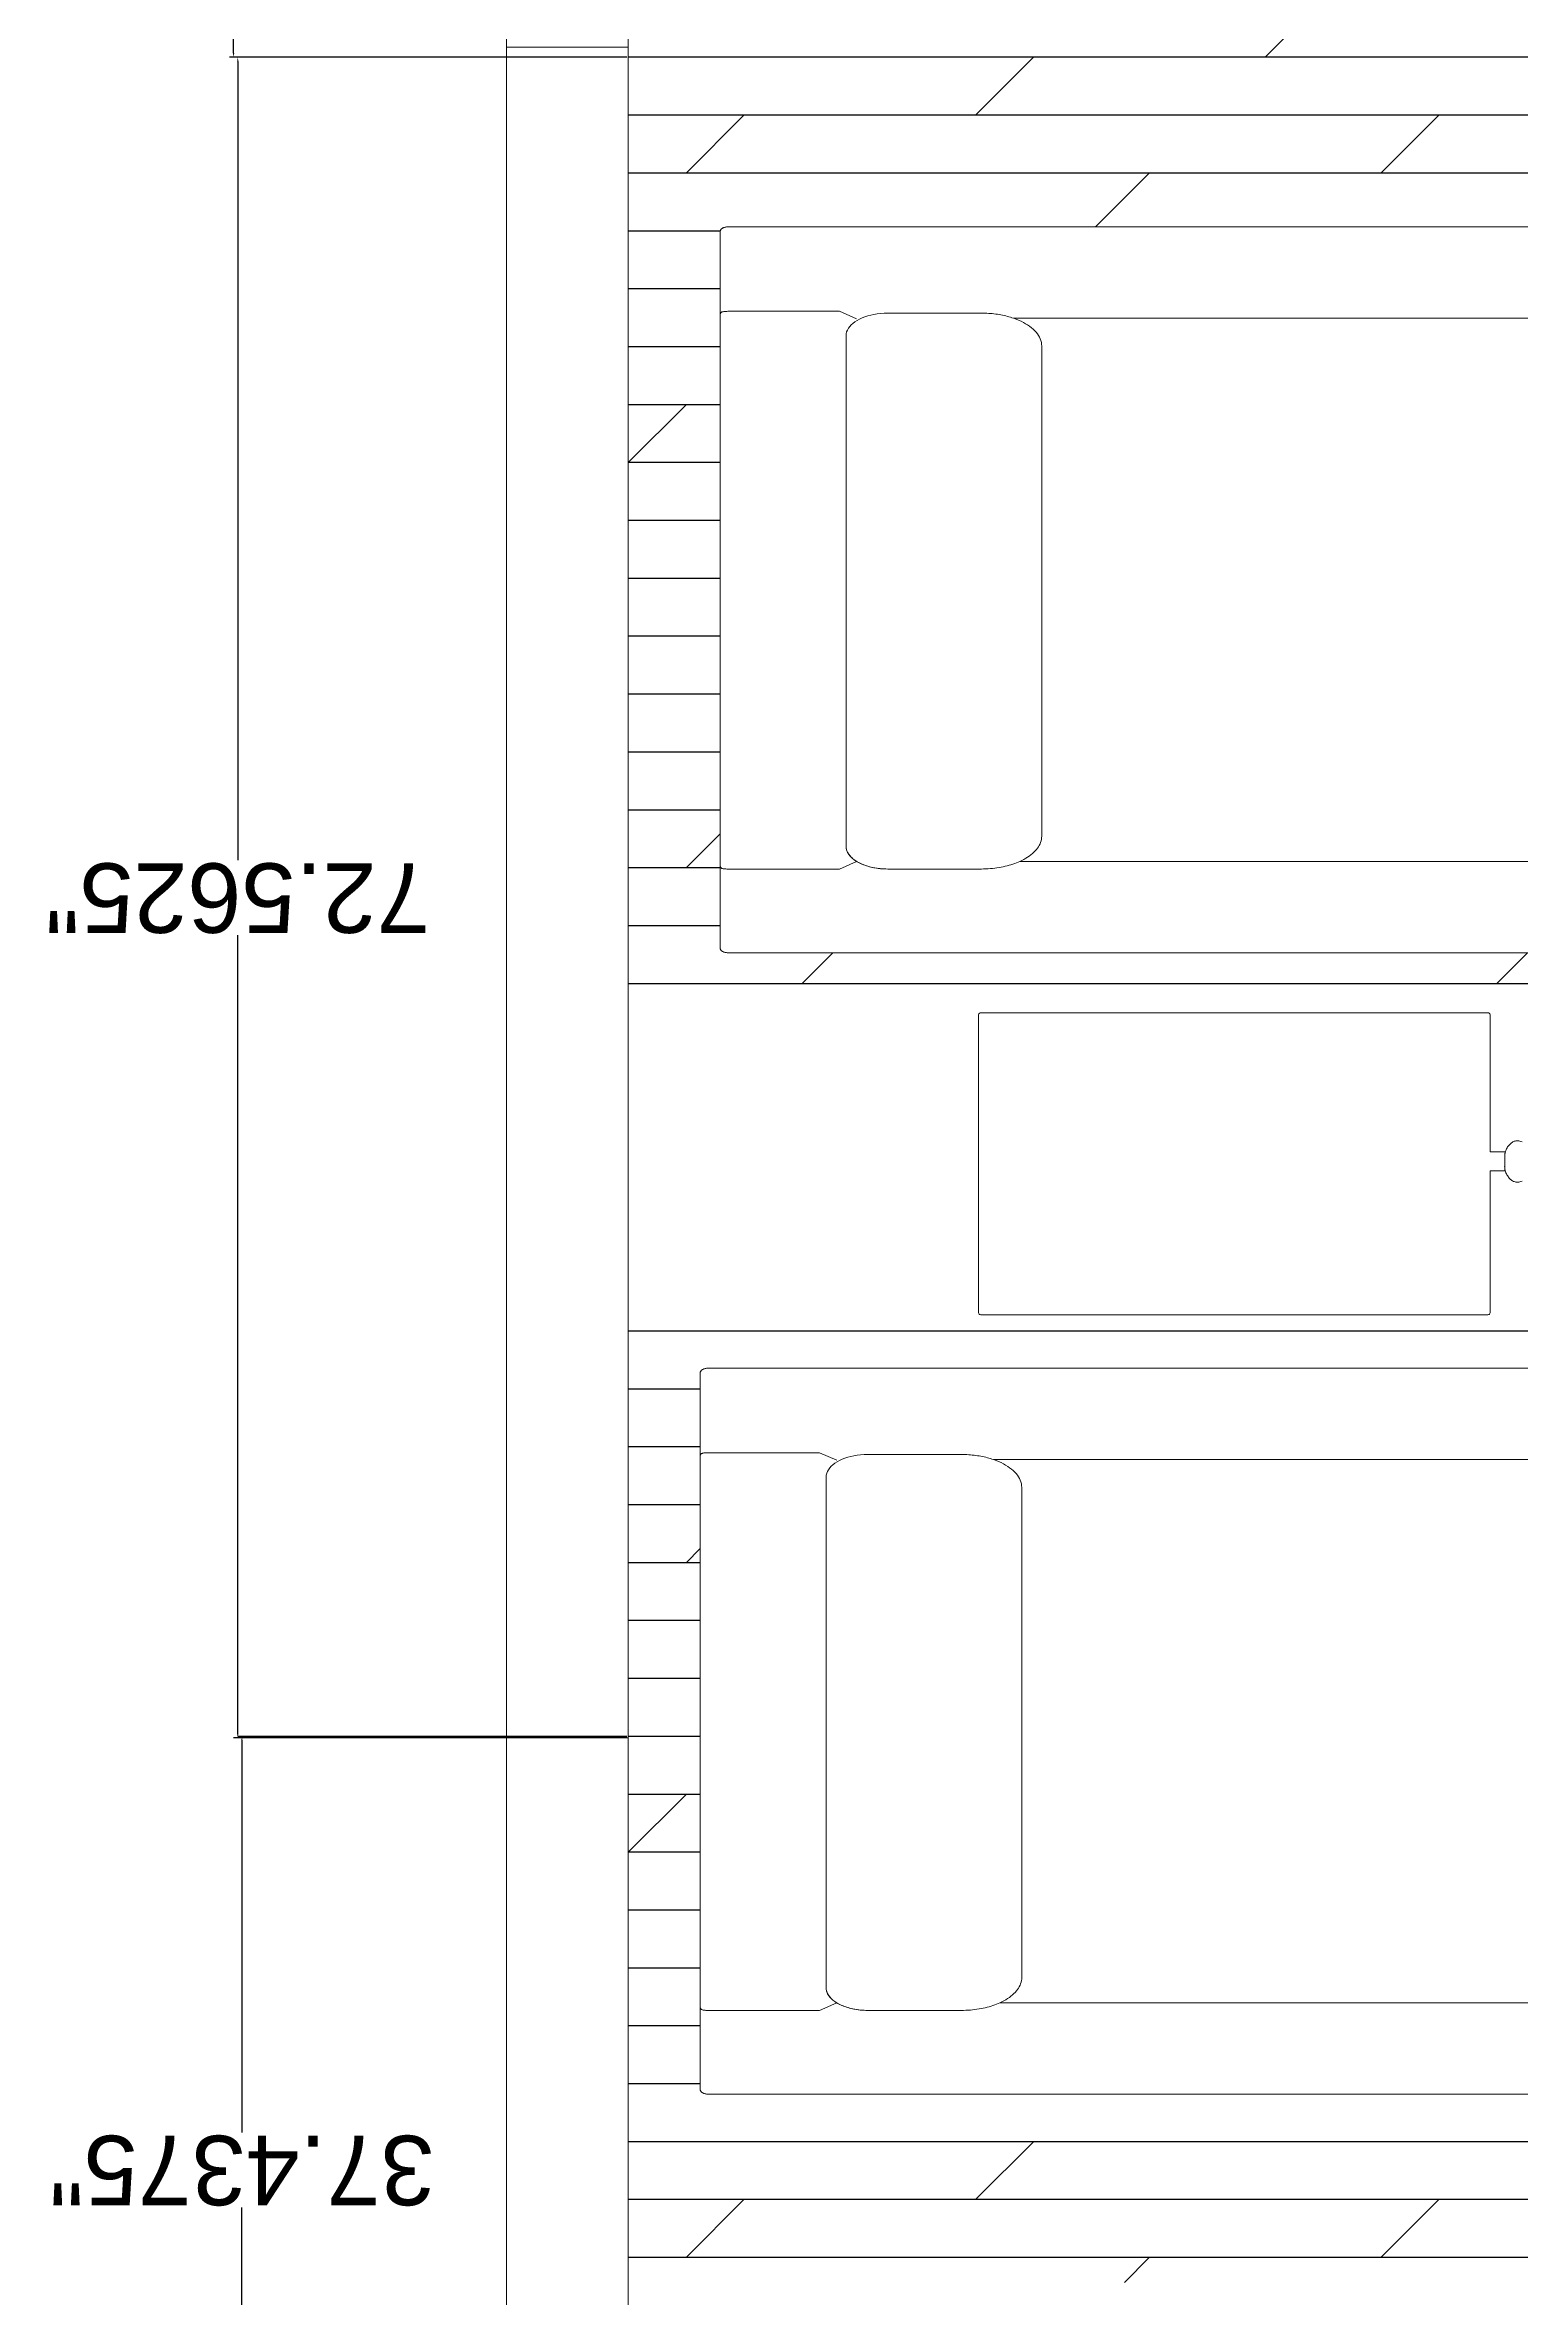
# Model space of a CAD drawing. Header units: inches. Extents: x -813 to 82, y -70 to 268.
# Drawn here: x -204 to -140.3, y 111.3 to 208.6 of the extents above; entities that cross this region are included whole.
import ezdxf

# ---------------------------------------------------------------- set-up
doc = ezdxf.new("R2010")
doc.units = ezdxf.units.IN
doc.header["$MEASUREMENT"] = 0
doc.layers.get('Defpoints').update_dxf_attribs({"color": 6})
doc.layers.add('Furniture', color=4, linetype='Continuous', lineweight=0)
doc.layers.add('Windows', color=2, linetype='Continuous', lineweight=0)
doc.layers.add('Hatch 01_UC', color=7, linetype='Continuous')
doc.layers.add('S-DIM', color=7, linetype='Continuous')
doc.layers.add('Walls', color=3, linetype='Continuous', plot=False)
doc.styles.get("Standard").update_dxf_attribs({"font": 'arial.ttf'})
doc.dimstyles.get("Standard").update_dxf_attribs({"dimtxt": 0.18, "dimasz": 0.18, "dimexe": 0.18, "dimexo": 0.0625, "dimgap": 0.09, "dimtad": 0, "dimtih": 1, "dimtoh": 1, "dimdec": 4, "dimzin": 1, "dimdsep": 46, "dimtxsty": 'Standard', "dimcen": 0.09, "dimadec": 0, "dimazin": 0, "dimtfac": 1, "dimtdec": 4, "dimtofl": 0, "dimtmove": 0, "dimatfit": 3, "dimfxl": 1, "dimtolj": 1, "dimtzin": 0, "dimarcsym": 0})

# ---------------------------------------------------------------- blocks, each defined once
blk = doc.blocks.new('*D211')
at = {"layer": 'Defpoints', "color": 0, "lineweight": 0, "transparency": 16777216}
for p in [(-195.548, 135.54), (-178.87, 135.54), (-178.87, 98.103)]:
    blk.add_point(p, dxfattribs=at)
at = {"layer": 'S-DIM', "color": 0, "lineweight": -2, "transparency": 16777216}
for p, q in [((-178.933, 135.54), (-195.728, 135.54)), ((-195.548, 135.36), (-195.548, 118.444)), ((-195.548, 98.283), (-195.548, 115.199)), ((-178.933, 98.103), (-195.728, 98.103))]:
    blk.add_line(p, q, dxfattribs=at)
at = {"layer": 'S-DIM', "color": 0, "lineweight": 0, "transparency": 16777216}
for points in [[(-195.518, 135.36), (-195.578, 135.36), (-195.548, 135.54)], [(-195.518, 98.283), (-195.578, 98.283), (-195.548, 98.103)]]:
    blk.add_solid(points, dxfattribs=at)
at = {"layer": 'S-DIM', "color": 0, "lineweight": 5, "transparency": 16777216, "insert": (-195.548, 116.822), "char_height": 0.18, "attachment_point": 5, "rotation": 180}
blk.add_mtext('\\A1;{\\H16.66667x;37.4375"}', dxfattribs=at)
blk = doc.blocks.new('*D212')
at = {"layer": 'Defpoints', "color": 0, "lineweight": 0, "transparency": 16777216}
for p in [(-195.728, 208.04), (-178.87, 208.04), (-178.87, 135.478)]:
    blk.add_point(p, dxfattribs=at)
at = {"layer": 'S-DIM', "color": 0, "lineweight": -2, "transparency": 16777216}
for p, q in [((-178.933, 208.04), (-195.908, 208.04)), ((-195.728, 207.86), (-195.728, 173.381)), ((-195.728, 135.658), (-195.728, 170.137)), ((-178.933, 135.478), (-195.908, 135.478))]:
    blk.add_line(p, q, dxfattribs=at)
at = {"layer": 'S-DIM', "color": 0, "lineweight": 0, "transparency": 16777216}
for points in [[(-195.698, 207.86), (-195.758, 207.86), (-195.728, 208.04)], [(-195.698, 135.658), (-195.758, 135.658), (-195.728, 135.478)]]:
    blk.add_solid(points, dxfattribs=at)
at = {"layer": 'S-DIM', "color": 0, "lineweight": 5, "transparency": 16777216, "insert": (-195.728, 171.759), "char_height": 0.18, "attachment_point": 5, "rotation": 180}
blk.add_mtext('\\A1;{\\H16.66667x;72.5625"}', dxfattribs=at)
blk = doc.blocks.new('*D213')
at = {"layer": 'Defpoints', "color": 0, "lineweight": 0, "transparency": 16777216}
for p in [(-195.908, 245.54), (-178.87, 245.54), (-178.87, 208.04)]:
    blk.add_point(p, dxfattribs=at)
at = {"layer": 'S-DIM', "color": 0, "lineweight": -2, "transparency": 16777216}
for p, q in [((-178.933, 245.54), (-196.088, 245.54)), ((-195.908, 245.36), (-195.908, 228.413)), ((-195.908, 208.22), (-195.908, 225.168)), ((-178.933, 208.04), (-196.088, 208.04))]:
    blk.add_line(p, q, dxfattribs=at)
at = {"layer": 'S-DIM', "color": 0, "lineweight": 0, "transparency": 16777216}
for points in [[(-195.878, 245.36), (-195.938, 245.36), (-195.908, 245.54)], [(-195.878, 208.22), (-195.938, 208.22), (-195.908, 208.04)]]:
    blk.add_solid(points, dxfattribs=at)
at = {"layer": 'S-DIM', "color": 0, "lineweight": 5, "transparency": 16777216, "insert": (-195.908, 226.79), "char_height": 0.18, "attachment_point": 5, "rotation": 180}
blk.add_mtext('\\A1;{\\H16.66667x;37.5000"}', dxfattribs=at)

msp = doc.modelspace()

# ---------------------------------------------------------------- linework, layer by layer
at = {"layer": 'Furniture', "lineweight": 5}
for points in [[(-174.54134, 200.72197), (-174.57158, 200.72126), (-174.60113, 200.71918), (-174.62987, 200.71579), (-174.65769, 200.71114), (-174.6845, 200.7053), (-174.71018, 200.69833), (-174.73463, 200.69026), (-174.75773, 200.68118), (-174.77939, 200.67112), (-174.79949, 200.66018), (-174.81794, 200.64837), (-174.83461, 200.63578), (-174.8494, 200.62246), (-174.86222, 200.60847), (-174.87295, 200.59387), (-174.88147, 200.57871), (-174.88769, 200.56305), (-174.89151, 200.54695), (-174.89279, 200.53047)], [(-174.89279, 200.53047), (-174.89279, 169.56815)], [(-174.89279, 200.53047), (-174.89279, 200.53047)], [(-137.1254, 200.72197), (-174.54134, 200.72197)], [(-174.89221, 196.93869), (-174.89063, 196.96048), (-174.88597, 196.97979), (-174.87826, 196.99676), (-174.86757, 197.01154), (-174.85396, 197.0243), (-174.83749, 197.03516), (-174.8182, 197.04429), (-174.79617, 197.05183), (-174.77145, 197.05792), (-174.74411, 197.06272), (-174.71419, 197.06639), (-174.68176, 197.06907), (-174.64688, 197.07091), (-174.60961, 197.07205), (-174.56999, 197.07265), (-174.5281, 197.07285), (-174.48399, 197.07281), (-174.43772, 197.07268), (-174.38936, 197.0726)], [(-174.38936, 197.0726), (-174.30773, 197.0726), (-174.16655, 197.0726), (-173.97314, 197.0726), (-173.73478, 197.0726), (-173.45881, 197.0726), (-173.15253, 197.0726), (-172.82325, 197.0726), (-172.47829, 197.0726), (-172.12496, 197.0726), (-171.77057, 197.0726), (-171.42244, 197.0726), (-171.08789, 197.0726), (-170.77421, 197.0726), (-170.48873, 197.0726), (-170.23876, 197.0726), (-170.03161, 197.0726), (-169.87459, 197.0726), (-169.77501, 197.0726), (-169.74019, 197.0726)], [(-169.74019, 197.0726), (-169.00342, 196.74395)], [(-169.46175, 196.01583), (-169.45511, 196.10006), (-169.43559, 196.18235), (-169.40371, 196.26242), (-169.36003, 196.33996), (-169.3051, 196.41466), (-169.23949, 196.48625), (-169.16372, 196.5544), (-169.07835, 196.61882), (-168.98395, 196.67921), (-168.88103, 196.73529), (-168.77019, 196.78672), (-168.65194, 196.83323), (-168.52687, 196.87451), (-168.39549, 196.91027), (-168.25837, 196.94019), (-168.11606, 196.964), (-167.96911, 196.98136), (-167.81806, 196.99201), (-167.66348, 196.99562)], [(-169.46175, 196.01583), (-169.45511, 196.10006), (-169.43559, 196.18235), (-169.40371, 196.26242), (-169.36003, 196.33996), (-169.3051, 196.41466), (-169.23949, 196.48625), (-169.16372, 196.5544), (-169.07835, 196.61882), (-168.98395, 196.67921), (-168.88103, 196.73529), (-168.77019, 196.78672), (-168.65194, 196.83323), (-168.52687, 196.87451), (-168.39549, 196.91027), (-168.25837, 196.94019), (-168.11606, 196.964), (-167.96911, 196.98136), (-167.81806, 196.99201), (-167.66348, 196.99562)], [(-167.66348, 196.99562), (-163.61987, 196.99562)], [(-167.66348, 196.99562), (-163.61987, 196.99562)], [(-167.66348, 196.99562), (-167.66348, 196.99562)], [(-163.61987, 196.99562), (-163.53981, 196.99495), (-163.46035, 196.99297), (-163.38151, 196.98968), (-163.30331, 196.98512), (-163.22583, 196.97929), (-163.14905, 196.97223), (-163.07305, 196.96394), (-162.99784, 196.95445), (-162.92345, 196.94378), (-162.84994, 196.93193), (-162.77733, 196.91896), (-162.70565, 196.90485), (-162.63495, 196.88965), (-162.56524, 196.87336), (-162.49658, 196.856), (-162.42899, 196.83759), (-162.36251, 196.81816), (-162.29717, 196.79773), (-162.23302, 196.77631)], [(-163.61987, 196.99562), (-163.53981, 196.99495), (-163.46035, 196.99297), (-163.38151, 196.98968), (-163.30331, 196.98512), (-163.22583, 196.97929), (-163.14905, 196.97223), (-163.07305, 196.96394), (-162.99784, 196.95445), (-162.92345, 196.94378), (-162.84994, 196.93193), (-162.77733, 196.91896), (-162.70565, 196.90485), (-162.63495, 196.88965), (-162.56524, 196.87336), (-162.49658, 196.856), (-162.42899, 196.83759), (-162.36251, 196.81816), (-162.29717, 196.79773), (-162.23302, 196.77631)], [(-162.23302, 196.77631), (-137.87225, 196.77631)], [(-162.23302, 196.77631), (-137.87225, 196.77631)], [(-162.23302, 196.77631), (-162.23302, 196.77631)], [(-161.01299, 195.5756), (-161.01701, 195.65461), (-161.02893, 195.73252), (-161.04853, 195.80923), (-161.0756, 195.88461), (-161.10993, 195.95854), (-161.15131, 196.0309), (-161.19951, 196.10159), (-161.25433, 196.17049), (-161.31555, 196.23747), (-161.38297, 196.30241), (-161.45636, 196.36521), (-161.53551, 196.42575), (-161.62021, 196.48391), (-161.71025, 196.53957), (-161.80541, 196.59261), (-161.90548, 196.64293), (-162.01025, 196.69039), (-162.1195, 196.73489), (-162.23302, 196.77631)], [(-162.23302, 196.77631), (-162.1195, 196.73489), (-162.01025, 196.69039), (-161.90548, 196.64293), (-161.80541, 196.59261), (-161.71025, 196.53957), (-161.62021, 196.48391), (-161.53551, 196.42575), (-161.45636, 196.36521), (-161.38297, 196.30241), (-161.31555, 196.23747), (-161.25433, 196.17049), (-161.19951, 196.10159), (-161.15131, 196.0309), (-161.10993, 195.95854), (-161.0756, 195.88461), (-161.04853, 195.80923), (-161.02893, 195.73252), (-161.01701, 195.65461), (-161.01299, 195.5756)], [(-169.46175, 173.97346), (-169.46175, 196.01583)], [(-169.46175, 173.97346), (-169.46175, 196.01583)], [(-161.01299, 174.41371), (-161.01299, 195.5756)], [(-161.01299, 195.5756), (-161.01299, 174.41371)], [(-161.95695, 173.32232), (-161.86778, 173.36463), (-161.78219, 173.40904), (-161.70034, 173.45549), (-161.62237, 173.50391), (-161.5484, 173.55423), (-161.47859, 173.60635), (-161.41309, 173.6602), (-161.35201, 173.7157), (-161.29551, 173.77279), (-161.24372, 173.83138), (-161.19679, 173.89141), (-161.15486, 173.95277), (-161.11807, 174.01541), (-161.08654, 174.07925), (-161.06043, 174.14421), (-161.03989, 174.21021), (-161.02504, 174.27717), (-161.01602, 174.34503), (-161.01299, 174.41371)], [(-161.01299, 174.41371), (-161.01602, 174.34503), (-161.02504, 174.27717), (-161.03989, 174.21021), (-161.06043, 174.14421), (-161.08654, 174.07925), (-161.11807, 174.01541), (-161.15486, 173.95277), (-161.19679, 173.89141), (-161.24372, 173.83138), (-161.29551, 173.77279), (-161.35201, 173.7157), (-161.41309, 173.6602), (-161.47859, 173.60635), (-161.5484, 173.55423), (-161.62237, 173.50391), (-161.70034, 173.45549), (-161.78219, 173.40904), (-161.86778, 173.36463), (-161.95695, 173.32232)], [(-169.74079, 172.99369), (-169.00402, 173.32232)], [(-167.66348, 172.99369), (-167.81806, 172.9973), (-167.96911, 173.00794), (-168.11606, 173.02531), (-168.25837, 173.0491), (-168.39549, 173.07903), (-168.52687, 173.11478), (-168.65194, 173.15607), (-168.77019, 173.20257), (-168.88103, 173.25401), (-168.98395, 173.31008), (-169.07835, 173.37047), (-169.16372, 173.4349), (-169.23949, 173.50305), (-169.3051, 173.57463), (-169.36003, 173.64934), (-169.40371, 173.72687), (-169.43559, 173.80694), (-169.45511, 173.88923), (-169.46175, 173.97346)], [(-169.00402, 173.32232), (-169.04799, 173.35015), (-169.09006, 173.37886), (-169.13018, 173.40843), (-169.16828, 173.43883), (-169.20433, 173.47), (-169.23825, 173.50196), (-169.27, 173.53465), (-169.29953, 173.56804), (-169.32677, 173.60211), (-169.35169, 173.63683), (-169.3742, 173.67215), (-169.39427, 173.70808), (-169.41185, 173.74455), (-169.42687, 173.78156), (-169.43929, 173.81907), (-169.44903, 173.85704), (-169.45606, 173.89545), (-169.46032, 173.93427), (-169.46175, 173.97346)], [(-167.66348, 172.99369), (-167.74693, 172.99473), (-167.82941, 172.99785), (-167.91087, 173.00299), (-167.99121, 173.01009), (-168.07034, 173.01913), (-168.14818, 173.03005), (-168.22463, 173.04281), (-168.29965, 173.05736), (-168.3731, 173.07364), (-168.44492, 173.09163), (-168.51503, 173.11127), (-168.58334, 173.13253), (-168.64977, 173.15533), (-168.71422, 173.17965), (-168.77663, 173.20543), (-168.8369, 173.23264), (-168.89494, 173.26123), (-168.95067, 173.29113), (-169.00402, 173.32232)], [(-161.95695, 173.32232), (-162.02943, 173.29063), (-162.10396, 173.26033), (-162.18049, 173.23144), (-162.25892, 173.20403), (-162.33921, 173.17813), (-162.42129, 173.15375), (-162.50507, 173.13095), (-162.59051, 173.10977), (-162.67754, 173.09024), (-162.76607, 173.07238), (-162.85605, 173.05627), (-162.94742, 173.04189), (-163.04008, 173.02933), (-163.13399, 173.01859), (-163.22909, 173.00972), (-163.32529, 173.00276), (-163.42253, 172.99774), (-163.52074, 172.99471), (-163.61987, 172.99369)], [(-161.95695, 173.32232), (-162.02943, 173.29063), (-162.10396, 173.26033), (-162.18049, 173.23144), (-162.25892, 173.20403), (-162.33921, 173.17813), (-162.42129, 173.15375), (-162.50507, 173.13095), (-162.59051, 173.10977), (-162.67754, 173.09024), (-162.76607, 173.07238), (-162.85605, 173.05627), (-162.94742, 173.04189), (-163.04008, 173.02933), (-163.13399, 173.01859), (-163.22909, 173.00972), (-163.32529, 173.00276), (-163.42253, 172.99774), (-163.52074, 172.99471), (-163.61987, 172.99369)], [(-137.87225, 173.32232), (-161.95695, 173.32232)], [(-137.87225, 173.32232), (-161.95695, 173.32232)], [(-174.89279, 173.12759), (-174.89123, 173.1058), (-174.88657, 173.08649), (-174.87885, 173.06953), (-174.86817, 173.05473), (-174.85455, 173.04199), (-174.83807, 173.03113), (-174.81879, 173.02199), (-174.79677, 173.01446), (-174.77205, 173.00836), (-174.7447, 173.00356), (-174.71479, 172.99989), (-174.68236, 172.99721), (-174.64748, 172.99538), (-174.61019, 172.99424), (-174.57058, 172.99364), (-174.52869, 172.99343), (-174.48459, 172.99347), (-174.43832, 172.9936), (-174.38995, 172.99369)], [(-174.38995, 172.99369), (-169.74079, 172.99369)], [(-163.61987, 172.99369), (-167.66348, 172.99369)], [(-163.61987, 172.99369), (-167.66348, 172.99369)], [(-174.89279, 169.56815), (-174.89151, 169.55173), (-174.88769, 169.53567), (-174.88147, 169.52006), (-174.87295, 169.50493), (-174.86222, 169.49035), (-174.8494, 169.47638), (-174.83461, 169.46308), (-174.81794, 169.45052), (-174.79949, 169.43873), (-174.77939, 169.42779), (-174.75773, 169.41776), (-174.73463, 169.40867), (-174.71018, 169.40062), (-174.6845, 169.39365), (-174.65769, 169.38781), (-174.62987, 169.38316), (-174.60113, 169.37978), (-174.57158, 169.37769), (-174.54134, 169.37699)], [(-174.54134, 169.37699), (-137.1254, 169.37699)], [(-140.27162, 159.51924), (-140.31865, 159.49755), (-140.36723, 159.48174), (-140.41719, 159.47205), (-140.46836, 159.46877), (-140.46868, 159.46851), (-140.46868, 159.46851), (-140.50505, 159.47017), (-140.54085, 159.47509), (-140.57601, 159.48318), (-140.61046, 159.49433), (-140.64416, 159.50845), (-140.67701, 159.52545), (-140.70898, 159.54523), (-140.73999, 159.56769), (-140.76998, 159.59275), (-140.79886, 159.6203), (-140.82659, 159.65025), (-140.85311, 159.68251), (-140.87834, 159.71697), (-140.90222, 159.75355), (-140.92467, 159.79214), (-140.94565, 159.83265), (-140.96509, 159.87499), (-140.98291, 159.91905), (-140.99906, 159.96476), (-141.00489, 159.98402), (-141.00974, 160.0037), (-141.01366, 160.02378), (-141.01673, 160.04424), (-141.01905, 160.06505), (-141.02068, 160.08617), (-141.0217, 160.10757), (-141.02219, 160.12926), (-141.02223, 160.15117), (-141.02189, 160.17329), (-141.02126, 160.19559), (-141.02041, 160.21805), (-141.01941, 160.24063), (-141.01837, 160.26331), (-141.01732, 160.28606), (-141.01639, 160.30886), (-141.01562, 160.33169), (-141.01509, 160.35449), (-141.01491, 160.37726), (-141.01507, 160.40131), (-141.01551, 160.42503), (-141.01615, 160.44843), (-141.0169, 160.47152), (-141.01771, 160.49431), (-141.01847, 160.51682), (-141.01915, 160.53906), (-141.01963, 160.56104), (-141.01984, 160.58279), (-141.01972, 160.6043), (-141.01918, 160.62559), (-141.01816, 160.64669), (-141.01657, 160.66758), (-141.01432, 160.6883), (-141.01137, 160.70887), (-141.00761, 160.72928), (-141.00298, 160.74955), (-140.99739, 160.76971), (-140.99078, 160.78975), (-140.97418, 160.83338), (-140.95604, 160.87544), (-140.93641, 160.91582), (-140.91535, 160.95445), (-140.89293, 160.99122), (-140.86919, 161.02605), (-140.84421, 161.05886), (-140.81803, 161.08956), (-140.79073, 161.11805), (-140.76235, 161.14424), (-140.73295, 161.16806), (-140.7026, 161.18941), (-140.67135, 161.2082), (-140.63927, 161.22434), (-140.60641, 161.23775), (-140.57283, 161.24833), (-140.53859, 161.256), (-140.50375, 161.26067), (-140.46836, 161.26224), (-140.41719, 161.25895), (-140.36723, 161.24925), (-140.31865, 161.23343), (-140.27162, 161.21173)], [(-137.98768, 151.44131), (-175.40362, 151.44131), (-175.43386, 151.4406), (-175.46342, 151.43853), (-175.49216, 151.43513), (-175.51997, 151.43049), (-175.54678, 151.42464), (-175.57246, 151.41767), (-175.59692, 151.40961), (-175.62002, 151.40052), (-175.64168, 151.39047), (-175.66178, 151.37952), (-175.68022, 151.36771), (-175.69689, 151.35513), (-175.71169, 151.34181), (-175.7245, 151.32781), (-175.73523, 151.31321), (-175.74375, 151.29805), (-175.74998, 151.28239), (-175.75379, 151.26629), (-175.75508, 151.24981), (-175.75508, 120.2875), (-175.75379, 120.27107), (-175.74998, 120.25501), (-175.74375, 120.2394), (-175.73523, 120.22427), (-175.7245, 120.20969), (-175.71169, 120.19572), (-175.69689, 120.18243), (-175.68022, 120.16986), (-175.66178, 120.15808), (-175.64168, 120.14713), (-175.62002, 120.1371), (-175.59692, 120.12802), (-175.57246, 120.11997), (-175.54678, 120.11299), (-175.51997, 120.10715), (-175.49216, 120.10251), (-175.46342, 120.09912), (-175.43386, 120.09703), (-175.40362, 120.09634), (-137.98768, 120.09634)], [(-175.75508, 151.24981), (-175.75508, 151.24981)], [(-175.75449, 147.65803), (-175.75292, 147.67983), (-175.74825, 147.69913), (-175.74055, 147.7161), (-175.72985, 147.73089), (-175.71625, 147.74364), (-175.69977, 147.7545), (-175.68049, 147.76363), (-175.65845, 147.77117), (-175.63373, 147.77727), (-175.6064, 147.78207), (-175.57647, 147.78574), (-175.54405, 147.78841), (-175.50916, 147.79025), (-175.47189, 147.79139), (-175.43228, 147.79199), (-175.39039, 147.79219), (-175.34627, 147.79216), (-175.3, 147.79203), (-175.25164, 147.79194), (-175.17002, 147.79194), (-175.02884, 147.79194), (-174.83542, 147.79194), (-174.59707, 147.79194), (-174.32109, 147.79194), (-174.01481, 147.79194), (-173.68553, 147.79194), (-173.34057, 147.79194), (-172.98724, 147.79194), (-172.63286, 147.79194), (-172.28473, 147.79194), (-171.95018, 147.79194), (-171.6365, 147.79194), (-171.35102, 147.79194), (-171.10105, 147.79194), (-170.89389, 147.79194), (-170.73687, 147.79194), (-170.63729, 147.79194), (-170.60247, 147.79194), (-169.86571, 147.4633)], [(-168.52576, 147.71496), (-164.48216, 147.71496)], [(-168.52576, 147.71496), (-164.48216, 147.71496)], [(-168.52576, 147.71496), (-168.52576, 147.71496)], [(-163.09531, 147.49565), (-138.73454, 147.49565)], [(-163.09531, 147.49565), (-138.73454, 147.49565)], [(-163.09531, 147.49565), (-163.09531, 147.49565)], [(-170.32403, 124.69281), (-170.32403, 146.73517)], [(-170.32403, 124.69281), (-170.32403, 146.73517)], [(-175.75508, 123.84694), (-175.75352, 123.82515), (-175.74885, 123.80584), (-175.74113, 123.78887), (-175.73045, 123.77407), (-175.71683, 123.76133), (-175.70036, 123.75047), (-175.68107, 123.74134), (-175.65905, 123.7338), (-175.63433, 123.72771), (-175.60699, 123.72291), (-175.57707, 123.71923), (-175.54465, 123.71656), (-175.50976, 123.71472), (-175.47248, 123.71358), (-175.43287, 123.71298), (-175.39097, 123.71278), (-175.34687, 123.71281), (-175.3006, 123.71295), (-175.25223, 123.71303), (-170.60307, 123.71303), (-169.86631, 124.04166)], [(-164.48216, 123.71303), (-168.52576, 123.71303)], [(-164.48216, 123.71303), (-168.52576, 123.71303)]]:
    msp.add_lwpolyline(points, dxfattribs=at)
for points in [[(-141.65948, 153.80067), (-141.64945, 153.82488), (-141.6443, 153.8512), (-141.6427, 159.96449), (-140.99938, 159.96421), (-140.99938, 159.96421), (-141.00517, 159.98347), (-141.00998, 160.00315), (-141.01387, 160.02324), (-141.01693, 160.0437), (-141.01923, 160.06449), (-141.02085, 160.08563), (-141.02187, 160.10703), (-141.02236, 160.12871), (-141.02241, 160.15062), (-141.02209, 160.17273), (-141.02147, 160.19504), (-141.02065, 160.21749), (-141.01966, 160.24008), (-141.01863, 160.26276), (-141.01761, 160.28551), (-141.01669, 160.30831), (-141.01593, 160.33112), (-141.01541, 160.35393), (-141.01523, 160.3767), (-141.01539, 160.40076), (-141.01583, 160.42449), (-141.01647, 160.44789), (-141.01723, 160.47099), (-141.01803, 160.49381), (-141.0188, 160.51633), (-141.01947, 160.53858), (-141.01995, 160.56057), (-141.02017, 160.58233), (-141.02005, 160.60385), (-141.01951, 160.62516), (-141.01849, 160.64625), (-141.01689, 160.66715), (-141.01465, 160.68787), (-141.01169, 160.70843), (-141.00794, 160.72881), (-141.00331, 160.74907), (-140.99771, 160.76919), (-140.9911, 160.7892), (-141.6427, 160.7892), (-141.6443, 166.68626), (-141.64945, 166.71258), (-141.65948, 166.7368), (-141.67543, 166.75759), (-141.69622, 166.77354), (-141.699, 166.77469), (-141.70463, 166.77617), (-141.70573, 166.77748), (-141.72286, 166.78457), (-141.74469, 166.78666), (-163.6425, 166.78666), (-163.66849, 166.78324), (-163.6927, 166.77321), (-163.71349, 166.75725), (-163.72945, 166.73646), (-163.73948, 166.71225), (-163.7429, 166.68626), (-163.7429, 160.26873), (-163.7429, 153.8512), (-163.73948, 153.82522), (-163.72945, 153.80101), (-163.71349, 153.78021), (-163.6927, 153.76426), (-163.66849, 153.75423), (-163.6425, 153.75081), (-141.74469, 153.75081), (-141.72286, 153.75289), (-141.70573, 153.75998), (-141.70463, 153.76129), (-141.699, 153.76278), (-141.69622, 153.76392), (-141.67543, 153.77988)], [(-168.52576, 147.71496), (-168.68035, 147.71135), (-168.83139, 147.70071), (-168.97834, 147.68334), (-169.12065, 147.65953), (-169.25777, 147.62962), (-169.38915, 147.59386), (-169.51423, 147.55258), (-169.63247, 147.50607), (-169.74332, 147.45463), (-169.84623, 147.39856), (-169.94063, 147.33816), (-170.026, 147.27375), (-170.10177, 147.2056), (-170.16739, 147.13401), (-170.22231, 147.05931), (-170.26599, 146.98176), (-170.29787, 146.9017), (-170.3174, 146.8194), (-170.32403, 146.73517), (-170.3174, 146.8194), (-170.29787, 146.9017), (-170.26599, 146.98176), (-170.22231, 147.05931), (-170.16739, 147.13401), (-170.10177, 147.2056), (-170.026, 147.27375), (-169.94063, 147.33816), (-169.84623, 147.39856), (-169.74332, 147.45463), (-169.63247, 147.50607), (-169.51423, 147.55258), (-169.38915, 147.59386), (-169.25777, 147.62962), (-169.12065, 147.65953), (-168.97834, 147.68334), (-168.83139, 147.70071), (-168.68035, 147.71135)], [(-163.09531, 147.49565), (-163.15946, 147.51707), (-163.2248, 147.53751), (-163.29128, 147.55693), (-163.35886, 147.57534), (-163.42753, 147.59271), (-163.49723, 147.60899), (-163.56794, 147.62419), (-163.63961, 147.63831), (-163.71223, 147.65128), (-163.78574, 147.66312), (-163.86013, 147.67379), (-163.93533, 147.68328), (-164.01134, 147.69157), (-164.08811, 147.69863), (-164.1656, 147.70446), (-164.24379, 147.70902), (-164.32263, 147.71231), (-164.40209, 147.71429), (-164.48216, 147.71496), (-164.40209, 147.71429), (-164.32263, 147.71231), (-164.24379, 147.70902), (-164.1656, 147.70446), (-164.08811, 147.69863), (-164.01134, 147.69157), (-163.93533, 147.68328), (-163.86013, 147.67379), (-163.78574, 147.66312), (-163.71223, 147.65128), (-163.63961, 147.63831), (-163.56794, 147.62419), (-163.49723, 147.60899), (-163.42753, 147.59271), (-163.35886, 147.57534), (-163.29128, 147.55693), (-163.2248, 147.53751), (-163.15946, 147.51707), (-163.09531, 147.49565), (-162.98179, 147.45424), (-162.87254, 147.40973), (-162.76777, 147.36227), (-162.6677, 147.31195), (-162.57254, 147.25891), (-162.48249, 147.20326), (-162.39779, 147.14509), (-162.31864, 147.08455), (-162.24525, 147.02176), (-162.17783, 146.95681), (-162.11661, 146.88983), (-162.06179, 146.82094), (-162.01359, 146.75025), (-161.97221, 146.67789), (-161.93788, 146.60395), (-161.91081, 146.52857), (-161.89121, 146.45187), (-161.8793, 146.37395), (-161.87528, 146.29494), (-161.8793, 146.37395), (-161.89121, 146.45187), (-161.91081, 146.52857), (-161.93788, 146.60395), (-161.97221, 146.67789), (-162.01359, 146.75025), (-162.06179, 146.82094), (-162.11661, 146.88983), (-162.17783, 146.95681), (-162.24525, 147.02176), (-162.31864, 147.08455), (-162.39779, 147.14509), (-162.48249, 147.20326), (-162.57254, 147.25891), (-162.6677, 147.31195), (-162.76777, 147.36227), (-162.87254, 147.40973), (-162.98179, 147.45424)], [(-161.87528, 146.29494), (-161.87528, 125.13305)], [(-170.32403, 124.69281), (-170.3174, 124.60858), (-170.29787, 124.52628), (-170.26599, 124.44622), (-170.22231, 124.36869), (-170.16739, 124.29397), (-170.10177, 124.22239), (-170.026, 124.15425), (-169.94063, 124.08982), (-169.84623, 124.02942), (-169.74332, 123.97336), (-169.63247, 123.92191), (-169.51423, 123.87541), (-169.38915, 123.83412), (-169.25777, 123.79837), (-169.12065, 123.76845), (-168.97834, 123.74465), (-168.83139, 123.72729), (-168.68035, 123.71664), (-168.52576, 123.71303), (-168.60921, 123.71407), (-168.6917, 123.71719), (-168.77315, 123.72233), (-168.85349, 123.72943), (-168.93262, 123.73847), (-169.01047, 123.74939), (-169.08692, 123.76216), (-169.16193, 123.7767), (-169.23538, 123.79299), (-169.3072, 123.81097), (-169.37732, 123.83062), (-169.44562, 123.85187), (-169.51205, 123.87467), (-169.57651, 123.89899), (-169.63892, 123.92477), (-169.69918, 123.95199), (-169.75723, 123.98057), (-169.81295, 124.01047), (-169.86631, 124.04166), (-169.91027, 124.06949), (-169.95235, 124.09821), (-169.99246, 124.12777), (-170.03056, 124.15817), (-170.06661, 124.18935), (-170.10053, 124.2213), (-170.13229, 124.25399), (-170.16182, 124.28739), (-170.18906, 124.32145), (-170.21397, 124.35617), (-170.23648, 124.3915), (-170.25656, 124.42743), (-170.27414, 124.46389), (-170.28915, 124.5009), (-170.30157, 124.53841), (-170.31131, 124.57638), (-170.31835, 124.61479), (-170.32261, 124.65361)], [(-164.48216, 123.71303), (-164.38303, 123.71405), (-164.28482, 123.71709), (-164.18757, 123.7221), (-164.09138, 123.72906), (-163.99628, 123.73793), (-163.90237, 123.74867), (-163.8097, 123.76123), (-163.71833, 123.77561), (-163.62836, 123.79173), (-163.53982, 123.80958), (-163.4528, 123.82912), (-163.36736, 123.8503), (-163.28357, 123.8731), (-163.20149, 123.89747), (-163.1212, 123.92338), (-163.04277, 123.95079), (-162.96625, 123.97967), (-162.89171, 124.00997), (-162.81923, 124.04166), (-162.73006, 124.08397), (-162.64448, 124.12839), (-162.56263, 124.17484), (-162.48465, 124.22326), (-162.41068, 124.27357), (-162.34088, 124.32569), (-162.27537, 124.37955), (-162.21429, 124.43505), (-162.15779, 124.49213), (-162.106, 124.55073), (-162.05907, 124.61075), (-162.01714, 124.67212), (-161.98035, 124.73476), (-161.94883, 124.7986), (-161.92271, 124.86355), (-161.90217, 124.92955), (-161.88733, 124.99651), (-161.8783, 125.06437), (-161.87528, 125.13305), (-161.8783, 125.06437), (-161.88733, 124.99651), (-161.90217, 124.92955), (-161.92271, 124.86355), (-161.94883, 124.7986), (-161.98035, 124.73476), (-162.01714, 124.67212), (-162.05907, 124.61075), (-162.106, 124.55073), (-162.15779, 124.49213), (-162.21429, 124.43505), (-162.27537, 124.37955), (-162.34088, 124.32569), (-162.41068, 124.27357), (-162.48465, 124.22326), (-162.56263, 124.17484), (-162.64448, 124.12839), (-162.73006, 124.08397), (-162.81923, 124.04166), (-162.89171, 124.00997), (-162.96625, 123.97967), (-163.04277, 123.95079), (-163.1212, 123.92338), (-163.20149, 123.89747), (-163.28357, 123.8731), (-163.36736, 123.8503), (-163.4528, 123.82912), (-163.53982, 123.80958), (-163.62836, 123.79173), (-163.71833, 123.77561), (-163.8097, 123.76123), (-163.90237, 123.74867), (-163.99628, 123.73793), (-164.09138, 123.72906), (-164.18757, 123.7221), (-164.28482, 123.71709), (-164.38303, 123.71405)], [(-162.81923, 124.04166), (-138.73454, 124.04166)]]:
    msp.add_lwpolyline(points, close=True, dxfattribs=at)
at = {"layer": 'Hatch 01_UC', "color": 44, "linetype": 'Continuous', "transparency": 33554636}
for p, q in [((-149.6212, 209.78908), (-151.37002, 208.04026)), ((-74.02882, 208.04026), (-178.87002, 208.04026)), ((-161.37002, 208.04026), (-163.87002, 205.54026)), ((-73.96211, 205.54026), (-178.87002, 205.54026)), ((-173.87002, 205.54026), (-176.37002, 203.04026)), ((-143.87002, 205.54026), (-146.37002, 203.04026)), ((3.35489, 203.04026), (-178.87002, 203.04026)), ((-156.37002, 203.04026), (-158.68831, 200.72197)), ((-174.89279, 200.54026), (-178.87002, 200.54026)), ((-174.89279, 198.04026), (-178.87002, 198.04026)), ((-174.89279, 195.54026), (-178.87002, 195.54026)), ((-174.89279, 193.04026), (-178.87002, 193.04026)), ((-176.37002, 193.04026), (-178.87002, 190.54026)), ((-174.89279, 190.54026), (-178.87002, 190.54026)), ((-174.89279, 188.04026), (-178.87002, 188.04026)), ((-174.89279, 185.54026), (-178.87002, 185.54026)), ((-174.89279, 183.04026), (-178.87002, 183.04026)), ((-174.89279, 180.54026), (-178.87002, 180.54026)), ((-178.87002, 180.54026), (-178.87002, 180.54026)), ((-174.89279, 178.04026), (-178.87002, 178.04026)), ((-174.89279, 175.54026), (-178.87002, 175.54026)), ((-174.89279, 174.51749), (-176.37002, 173.04026)), ((-174.89279, 173.04026), (-178.87002, 173.04026)), ((-174.89279, 170.54026), (-178.87002, 170.54026)), ((-170.03328, 169.37699), (-171.37002, 168.04026)), ((-140.03328, 169.37699), (-141.37002, 168.04026)), ((-130.84923, 168.04026), (-178.87002, 168.04026)), ((-130.84923, 153.04026), (-178.87002, 153.04026)), ((-175.75508, 150.54026), (-178.87002, 150.54026)), ((-178.87002, 150.54026), (-178.87002, 150.54026)), ((-175.75508, 148.04026), (-178.87002, 148.04026)), ((-175.75508, 145.54026), (-178.87002, 145.54026)), ((-175.75508, 143.6552), (-176.37002, 143.04026)), ((-175.75508, 143.04026), (-178.87002, 143.04026)), ((-175.75508, 140.54026), (-178.87002, 140.54026)), ((-175.75508, 138.04026), (-178.87002, 138.04026)), ((-175.75508, 135.54026), (-178.87002, 135.54026)), ((-175.75508, 133.04026), (-178.87002, 133.04026)), ((-176.37002, 133.04026), (-178.87002, 130.54026)), ((-175.75508, 130.54026), (-178.87002, 130.54026)), ((-175.75508, 128.04026), (-178.87002, 128.04026)), ((-175.75508, 125.54026), (-178.87002, 125.54026)), ((-175.75508, 123.04026), (-178.87002, 123.04026)), ((-175.75508, 120.54026), (-178.87002, 120.54026)), ((-178.87002, 120.54026), (-178.87002, 120.54026)), ((-130.84923, 118.04026), (-178.87002, 118.04026)), ((-161.37002, 118.04026), (-163.87002, 115.54026)), ((-128.93566, 115.54026), (-178.87002, 115.54026)), ((-173.87002, 115.54026), (-176.37002, 113.04026)), ((-143.87002, 115.54026), (-146.37002, 113.04026)), ((-128.93566, 113.04026), (-178.87002, 113.04026)), ((-156.37002, 113.04026), (-157.4412, 111.96908))]:
    msp.add_line(p, q, dxfattribs=at)
at = {"layer": 'Walls', "lineweight": 5}
for points in [[(-178.87002, -29.70974), (26.12998, -29.70974), (31.37998, -29.70974), (31.37998, -24.45974), (31.37998, 245.54026), (31.37998, 250.79026), (26.12998, 250.79026), (-178.87002, 250.79026), (-184.12002, 250.79026), (-184.12002, 245.54026), (-184.12002, -24.45974), (-184.12002, -29.70974)], [(26.12998, -24.45974), (26.12998, 245.54026), (-178.87002, 245.54026), (-178.87002, -24.45974)]]:
    msp.add_lwpolyline(points, close=True, dxfattribs=at)
at = {"layer": 'Windows', "lineweight": 5}
for p, q in [((-178.87002, 208.47776), (-184.12002, 208.47776)), ((-184.12002, 208.47776), (-184.12002, 135.47776)), ((-178.87002, 135.47776), (-178.87002, 208.47776)), ((-184.12002, 135.47776), (-178.87002, 135.47776))]:
    msp.add_line(p, q, dxfattribs=at)

# ---------------------------------------------------------------- dimensions: what is measured, and where the dimension line sits
at = {"layer": 'S-DIM', "lineweight": 5}
for base, p1, p2, picture, middle in [((-195.90845, 245.54026), (-178.87002, 208.04026), (-178.87002, 245.54026), '*D213', (-195.90845, 226.79026)), ((-195.72845, 208.04026), (-178.87002, 135.47776), (-178.87002, 208.04026), '*D212', (-195.72845, 171.75901)), ((-195.54845, 135.54026), (-178.87002, 98.10276), (-178.87002, 135.54026), '*D211', (-195.54845, 116.82151))]:
    dim = msp.add_linear_dim(base=base, p1=p1, p2=p2, angle=270, text='{\\H16.66667x;<>}', dimstyle='Standard', override={"dimpost": '"'}, dxfattribs=at)
    dim.commit()
    dim.dimension.update_dxf_attribs({"geometry": picture, "text_midpoint": middle})

doc.saveas('drawing.dxf')
